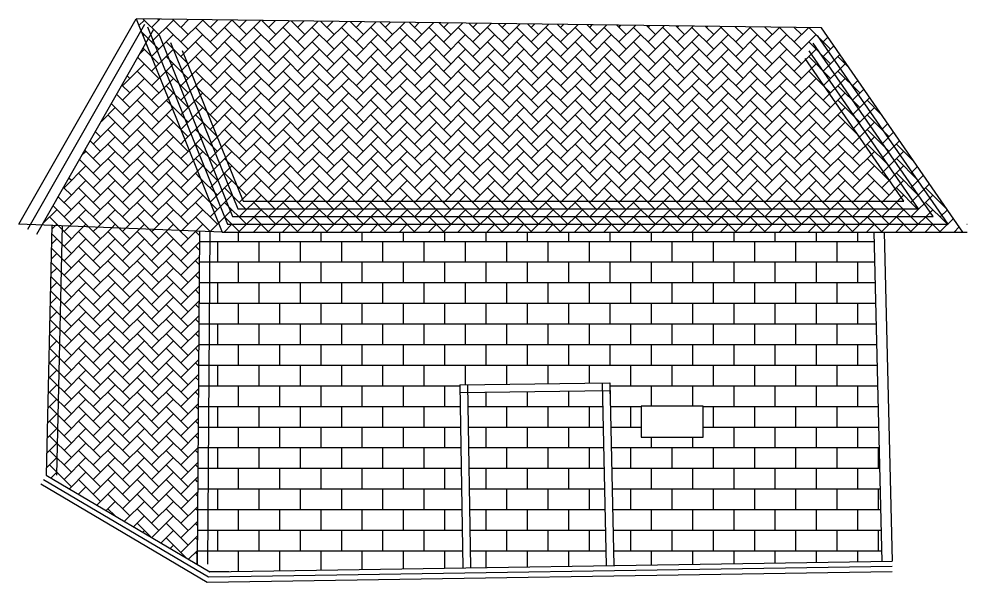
# Model space of a CAD drawing. Header units: inches. Extents: x -8584 to 160, y -904 to 4998.
# Drawn here: x -6421 to -6053.7, y 4779.9 to 4998.3 of the extents above; entities that cross this region are included whole.
import ezdxf

# ---------------------------------------------------------------- set-up
doc = ezdxf.new("R2010")
doc.units = ezdxf.units.IN
doc.header["$MEASUREMENT"] = 0

msp = doc.modelspace()

# ---------------------------------------------------------------- hatches: boundary and pattern name
h = msp.add_hatch()
h.set_pattern_fill('AR-HBONE', color=256)
h.paths.add_polyline_path([(-6351.1, 4915.97), (-6408.25, 4918.23), (-6410.45, 4821.36), (-6352.03, 4786.81)])
h.paths.add_polyline_path([(-6371.84, 4988.81), (-6412.01, 4918.38), (-6342.31, 4915.62)])
h.paths.add_polyline_path([(-6110.13, 4994.8), (-6375.66, 4998.27), (-6342.31, 4915.62), (-6055.35, 4915.62)])
h = msp.add_hatch()
h.set_pattern_fill('AR-B816', color=256)
h.paths.add_polyline_path([(-6195.03, 4854.15), (-6247.15, 4853.41), (-6246.1, 4785.47), (-6193.53, 4786.28)], flags=17)
h.paths.add_polyline_path([(-6089.87, 4915.62), (-6342.31, 4915.62), (-6351.1, 4915.97), (-6352.03, 4786.81), (-6347.1, 4783.89), (-6249.1, 4785.42), (-6250.2, 4856.36), (-6192.09, 4857.19), (-6190.53, 4786.33), (-6086.79, 4787.95)])
h.paths.add_polyline_path([(-6180, 4848.09), (-6156, 4848.09), (-6156, 4836.09), (-6180, 4836.09)], flags=16)

# ---------------------------------------------------------------- linework, layer by layer
for p, q in [((-6421.02, 4918.73), (-6375.66, 4998.27)), ((-6417.54, 4916.75), (-6372.19, 4996.29)), ((-6414.07, 4914.77), (-6368.71, 4994.31)), ((-6342.31, 4915.62), (-6421.02, 4918.73)), ((-6408.25, 4918.23), (-6410.45, 4821.36)), ((-6404.25, 4918.14), (-6406.45, 4821.27)), ((-6351.1, 4915.97), (-6352.03, 4786.81)), ((-6347.1, 4915.94), (-6348.03, 4786.78)), ((-6089.86, 4915.53), (-6086.79, 4787.91)), ((-6085.86, 4915.62), (-6082.79, 4788.01)), ((-6250.2, 4856.36), (-6192.09, 4857.19)), ((-6250.2, 4856.36), (-6249.1, 4785.42)), ((-6247.2, 4856.41), (-6246.1, 4785.47)), ((-6195.09, 4857.13), (-6193.53, 4786.26)), ((-6192.09, 4857.19), (-6190.53, 4786.33)), ((-6250.16, 4853.36), (-6192.05, 4854.19))]:
    msp.add_line(p, q)
for points in [[(-6055.35, 4915.62), (-6110.13, 4994.8), (-6375.66, 4998.27), (-6342.31, 4915.62), (-6053.72, 4915.62)], [(-6371.19, 4995.21), (-6340.29, 4918.62), (-6061.07, 4918.62), (-6111.71, 4991.82)], [(-6366.72, 4992.15), (-6338.26, 4921.62), (-6066.8, 4921.62), (-6113.3, 4988.84)], [(-6362.25, 4989.09), (-6336.24, 4924.62), (-6072.52, 4924.62), (-6114.89, 4985.86)], [(-6357.78, 4986.04), (-6334.21, 4927.62), (-6078.24, 4927.62), (-6116.47, 4982.88)], [(-6053.78, 4918.62), (-6053.72, 4918.62)], [(-6411.47, 4819.64), (-6347.63, 4781.88), (-6082.76, 4786.01)], [(-6410.45, 4821.36), (-6347.1, 4783.89), (-6082.79, 4788.01)], [(-6412.48, 4817.92), (-6348.16, 4779.88), (-6082.73, 4784.01)]]:
    msp.add_lwpolyline(points)
msp.add_lwpolyline([(-6180, 4836.09), (-6156, 4836.09), (-6156, 4848.09), (-6180, 4848.09)], close=True)

doc.saveas('drawing.dxf')
